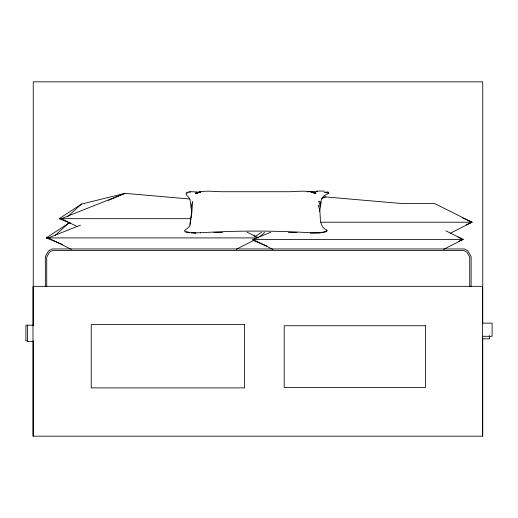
<?xml version="1.0" encoding="UTF-8"?>
<svg xmlns="http://www.w3.org/2000/svg" width="518" height="518" viewBox="0 0 518 518"><rect width="100%" height="100%" fill="white"/><g stroke="black" fill="none" stroke-linecap="round" stroke-linejoin="round"><path stroke-width="0.78" d="M200.317 232.731L200.706 232.718L194.923 232.873M319.684 211.493L320.959 202.221L318.641 201.152L320.448 206.455L318.156 205.516C322.261 212.872 317.307 224.721 325.621 229.506M191.802 212.684L192.625 201.437L191.084 206.876L191.802 212.684L191.032 218.059M190.333 223.116C190.514 226.884 186.862 228.691 184.402 230.763M189.938 224.462L191.524 212.924M320.448 206.455L321.27 199.929L322.572 197.377L323.815 195.869L328.872 193.272M190.423 222.351L190.928 218.777M67.767 216.511L81.456 204.092L124.903 193.369L189.834 199.003M55.355 235.211L68.454 223.329L70.001 222.947M259.855 236.726L264.62 232.407M186.053 193.149L187.963 192.061L191.22 191.518M70.306 223.141L59.181 218.674L81.456 204.092M62.49 244.457L46.18 237.911L68.454 223.329M255.4 236.337L261.48 232.355M236.325 249.255L254.273 240.106M450.498 233.197L472.04 222.216L434.712 203.587L402.311 203.587L325.356 196.911L322.254 197.682M443.693 249.307L463.079 239.426L445.849 230.827M317.579 191.297L307.168 191.815M466.103 224.773L472.04 222.216L462.613 217.987M458.631 241.349L463.079 239.426L458.003 237.147M108.547 200.324L124.903 193.369L61.338 218.674L77.13 226.554M322.384 198.18L325.356 196.911L321.62 198.4M186.953 193.078L188.151 192.579M200.434 232.718L200.317 232.77C237.03 230.568 273.957 230.504 310.671 232.77M80.491 225.11L48.329 237.911L71.303 249.372M272.934 249.456L252.829 239.426L270.778 232.284M198.893 192.638L195.331 193.214L200.317 191.99L195.526 193.363C204.098 189.64 213.571 191.815 222.578 191.725L288.39 191.725C297.513 191.725 307.006 189.802 315.773 193.214L311.402 192.165M189.653 192.243L190.734 192.12M322.202 232.323L310.794 232.711M320.234 233.042L310.768 233.255M316.647 191.084L324.43 191.077M213.928 232.608L222.578 232.368M59.181 218.674L190.676 218.674M320.914 222.216L472.04 222.216L469.094 221.27M46.18 237.911L258.579 237.911M252.829 239.426L463.079 239.426M482.485 323.122L492.1 323.122L492.1 336.286L482.485 336.286M32.984 325.181L25.9 325.181L25.9 340.87L27.473 340.87M482.485 338.817L489.568 338.817L489.568 335.677M32.984 341.375L27.422 341.375L27.422 325.181M191.809 191.751L197.449 191.932M195.836 232.679L191.31 232.504M195.817 233.223L191.252 233.042M288.39 232.368L296.995 232.608M198.886 192.036L200.317 192.139M312.982 192.735L316.071 193.175L311.441 192.159M189.277 232.323L185.891 231.675M189.18 232.86L184.557 231.695M252.901 240.32L266.99 245.979M253.503 235.632L255.678 236.603M247.092 232.174L257.86 237.548M326.308 229.662L326.981 230.186M186.085 193.577L186.454 194.891L189.841 198.912L190.391 201.8M190.449 202.428L191.038 207.058M482.744 323.718L482.744 81.831L33.249 81.831L33.249 325.336M482.744 338.202L482.744 436.169L32.984 436.169L32.984 286.331L482.485 286.331L482.485 436.169M471.115 286.409L471.115 256.598L467.903 250.952L464.51 248.957L51.942 248.957L48.55 250.952L45.338 256.598L45.338 286.409M469.729 286.823L469.729 257.09L466.958 252.214L464.18 250.582L52.273 250.582L49.501 252.214L46.724 257.09L46.724 286.823M33.249 340.708L33.249 436.169M327.078 230.763L325.692 231.934L321.587 232.653L327.078 230.763M328.755 193.065L324.203 192.295L328.114 191.913L328.755 193.065M200.317 191.725L195.597 193.544L200.317 191.764M190.19 232.647L189.782 232.582L190.19 232.647M244.593 324.618L91.22 324.618L91.22 387.891L244.593 387.891L244.593 324.618M425.433 325.744L284.207 325.744L284.207 387.496L425.433 387.496L425.433 325.744M315.572 193.363L310.671 191.764L315.572 193.363"/></g></svg>
